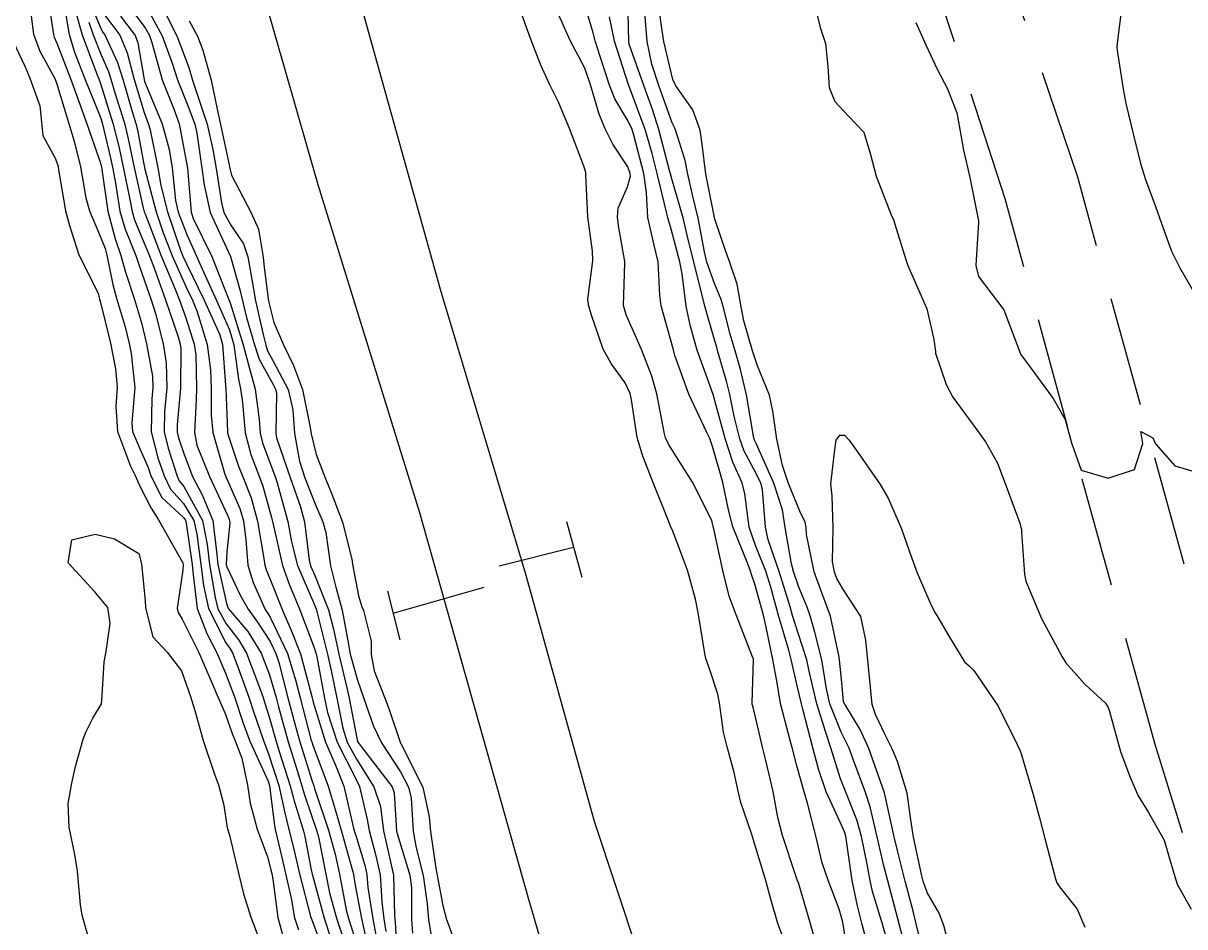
# Model space of a CAD drawing. Header units: metres. Extents: x 298520 to 308411, y 7433745 to 7450750.
# Drawn here: x 298939 to 298991.7, y 7449927.8 to 7449968.8 of the extents above; entities that cross this region are included whole.
import ezdxf

# ---------------------------------------------------------------- set-up
doc = ezdxf.new("R2010")
doc.units = ezdxf.units.M
doc.header["$LTSCALE"] = 10
doc.linetypes.add('DASHED', pattern=[0.75, 0.5, -0.25])
for name, color, linetype in [('Curvas de Nivel 1m', 11, 'Continuous'), ('Curvas de Nivel 5m', 15, 'Continuous'), ('Linha Férrea', 251, 'TRACKS'), ('Pórtico', 62, 'Continuous'), ('Vias Secundárias', 230, 'DASHED')]:
    doc.layers.add(name, color=color, linetype=linetype)
doc.linetypes.add('TRACKS', pattern='A,0.15,[130,ltypeshp.shx,S=0.25,R=0,X=0,Y=0],0.15', length=0.3)

msp = doc.modelspace()

# ---------------------------------------------------------------- linework, layer by layer
at = {"layer": 'Curvas de Nivel 1m', "flags": 128}
for points, elevation in [([(298940.738, 7449970.07), (298941.048, 7449968.294), (298941.287, 7449967.49), (298941.759, 7449966.287), (298942.447, 7449964.567), (298942.537, 7449964.279), (298942.904, 7449962.749), (298943.008, 7449962.271), (298943.143, 7449961.538), (298943.35, 7449960.266), (298943.581, 7449959.458), (298944.066, 7449958.255), (298944.15, 7449958.032), (298944.364, 7449957.407), (298944.765, 7449956.246), (298944.966, 7449955.622), (298945.321, 7449954.24), (298945.457, 7449953.385), (298945.475, 7449952.242), (298945.373, 7449951.157), (298945.364, 7449950.244), (298945.536, 7449949.511), (298945.945, 7449948.235), (298946.047, 7449948.029), (298946.248, 7449947.769), (298947.098, 7449946.221), (298947.312, 7449945.123), (298947.414, 7449944.218), (298947.674, 7449942.729), (298947.802, 7449942.214), (298948.176, 7449941.53), (298948.755, 7449940.788), (298949.103, 7449940.196), (298949.695, 7449938.631), (298949.853, 7449938.184), (298949.921, 7449937.974), (298950.124, 7449937.305), (298950.443, 7449936.177), (298950.603, 7449935.677), (298951.078, 7449934.17), (298951.289, 7449933.386), (298951.672, 7449932.166), (298951.756, 7449931.86), (298952.045, 7449930.353), (298952.081, 7449930.16), (298952.093, 7449930.109), (298952.626, 7449928.154), (298952.927, 7449927.227)], 746), ([(298941.771, 7449970.287), (298942.496, 7449968.542), (298942.594, 7449968.378), (298942.668, 7449968.277), (298943.238, 7449967.026), (298943.475, 7449966.265), (298943.905, 7449964.804), (298944.076, 7449964.256), (298944.147, 7449963.961), (298944.425, 7449962.48), (298944.468, 7449962.25), (298944.483, 7449962.188), (298944.995, 7449960.244), (298945.295, 7449959.33), (298945.722, 7449958.237), (298946.359, 7449956.814), (298946.64, 7449956.227), (298946.864, 7449955.706), (298947.317, 7449954.22), (298947.469, 7449953.06), (298947.495, 7449952.218), (298947.5, 7449951.003), (298947.567, 7449950.217), (298948.093, 7449948.373), (298948.16, 7449948.211), (298948.251, 7449948.007), (298948.799, 7449946.763), (298948.969, 7449946.199), (298949.071, 7449945.347), (298949.161, 7449944.196), (298949.4, 7449943.397), (298949.955, 7449942.183), (298950.04, 7449942.041), (298950.179, 7449941.825), (298950.96, 7449940.172), (298951.33, 7449938.983), (298951.535, 7449938.166), (298952.042, 7449936.233), (298952.062, 7449936.161), (298952.111, 7449936.018), (298952.803, 7449934.153), (298953.127, 7449933.095), (298953.399, 7449932.147), (298953.927, 7449930.258), (298953.954, 7449930.141), (298954.036, 7449929.649), (298954.324, 7449928.135), (298954.633, 7449926.765)], 743), ([(298973.993, 7449925.9), (298973.241, 7449927.908), (298972.92, 7449929.021), (298972.681, 7449929.914), (298972.081, 7449931.902), (298972.077, 7449931.92), (298972.063, 7449931.962), (298971.556, 7449933.406), (298971.436, 7449933.93), (298971.258, 7449934.77), (298970.935, 7449935.938), (298970.777, 7449936.598), (298970.587, 7449937.943), (298970.518, 7449938.326), (298970.148, 7449939.443), (298969.977, 7449939.952), (298969.929, 7449940.179), (298969.644, 7449941.955), (298969.503, 7449942.643), (298969.139, 7449943.961), (298968.468, 7449945.729), (298968.365, 7449945.969), (298968.236, 7449946.276), (298967.556, 7449947.977), (298967.108, 7449949.138), (298966.854, 7449949.984), (298966.591, 7449951.695), (298966.531, 7449951.988), (298966.308, 7449952.47), (298965.665, 7449953.349), (298965.298, 7449954.005), (298964.765, 7449955.595), (298964.633, 7449956.016), (298964.615, 7449956.275), (298964.832, 7449958.013), (298964.814, 7449958.45), (298964.608, 7449960.017), (298964.519, 7449961.921), (298964.513, 7449962.019), (298964.498, 7449962.093), (298964.426, 7449962.317), (298963.779, 7449964.027), (298963.27, 7449965.217), (298962.873, 7449966.036), (298962.476, 7449966.902), (298962.029, 7449968.045), (298961.766, 7449968.782), (298961.319, 7449970.052)], 737), ([(298940.096, 7449969.893), (298940.328, 7449968.302), (298940.368, 7449968.178), (298940.489, 7449967.903), (298941.106, 7449966.294), (298941.489, 7449965.258), (298941.828, 7449964.286), (298942.426, 7449962.595), (298942.497, 7449962.352), (298942.511, 7449962.279), (298942.531, 7449962.169), (298942.798, 7449960.274), (298943.134, 7449959.022), (298943.385, 7449958.265), (298943.607, 7449957.503), (298944.01, 7449956.255), (298944.337, 7449955.193), (298944.561, 7449954.248), (298944.826, 7449952.77), (298944.847, 7449952.252), (298944.799, 7449951.749), (298944.775, 7449950.252), (298945.077, 7449949.064), (298945.352, 7449948.244), (298945.654, 7449947.646), (298946.24, 7449946.988), (298946.714, 7449946.225), (298946.849, 7449945.598), (298947.026, 7449944.222), (298947.152, 7449943.262), (298947.375, 7449942.218), (298948.167, 7449940.66), (298948.355, 7449940.397), (298948.468, 7449940.205), (298948.665, 7449939.692), (298949.203, 7449938.194), (298949.433, 7449937.497), (298949.885, 7449936.183), (298950.104, 7449935.616), (298950.563, 7449934.175), (298950.837, 7449932.945), (298951.026, 7449932.176), (298951.238, 7449931.355), (298951.503, 7449930.168), (298952.014, 7449928.235), (298952.034, 7449928.16), (298952.047, 7449928.125), (298952.776, 7449926.152)], 747), ([(298944.507, 7449969.633), (298945.269, 7449968.242), (298945.72, 7449966.998), (298945.958, 7449966.235), (298946.455, 7449965.024), (298946.754, 7449964.227), (298946.85, 7449963.815), (298947.076, 7449962.223), (298947.17, 7449961.464), (298947.453, 7449960.219), (298948.373, 7449958.21), (298948.814, 7449956.66), (298948.911, 7449956.202), (298949.101, 7449955.439), (298949.458, 7449954.193), (298949.67, 7449953.543), (298950.305, 7449952.396), (298950.422, 7449952.179), (298950.458, 7449952.021), (298950.435, 7449950.178), (298950.469, 7449949.98), (298951.088, 7449948.172), (298951.558, 7449946.848), (298951.732, 7449946.165), (298951.953, 7449944.416), (298952.015, 7449944.162), (298952.199, 7449943.725), (298952.828, 7449942.154), (298953.048, 7449941.278), (298953.293, 7449940.149), (298953.664, 7449938.621), (298953.768, 7449938.144), (298954.115, 7449936.326), (298954.15, 7449936.176), (298954.17, 7449936.139), (298954.361, 7449935.885), (298955.713, 7449934.116), (298955.816, 7449933.85), (298955.922, 7449932.112), (298955.948, 7449931.997), (298956.058, 7449931.654), (298956.526, 7449930.105), (298956.601, 7449929.538), (298956.596, 7449928.104), (298956.636, 7449927.474)], 739), ([(298976.454, 7449926.33), (298976.206, 7449927.877), (298976.175, 7449928.038), (298976.02, 7449928.559), (298975.527, 7449929.885), (298975.26, 7449930.672), (298974.962, 7449931.891), (298974.591, 7449933.381), (298974.436, 7449933.896), (298974.101, 7449935.079), (298973.89, 7449935.902), (298973.796, 7449936.223), (298973.361, 7449937.908), (298973.206, 7449938.846), (298973.021, 7449939.911), (298972.716, 7449941.374), (298972.587, 7449941.916), (298972.197, 7449943.335), (298972.047, 7449943.768), (298972.002, 7449943.923), (298971.882, 7449944.251), (298971.189, 7449945.936), (298970.999, 7449946.697), (298970.74, 7449947.943), (298970.631, 7449948.319), (298970.269, 7449949.584), (298970.149, 7449949.951), (298970.011, 7449950.218), (298969.192, 7449951.961), (298968.566, 7449953.722), (298968.497, 7449953.968), (298968.332, 7449954.565), (298967.938, 7449955.974), (298967.88, 7449956.452), (298967.805, 7449957.976), (298967.624, 7449958.734), (298967.329, 7449959.981), (298967.276, 7449961.115), (298967.146, 7449961.983), (298966.698, 7449963.73), (298966.621, 7449963.988), (298966.447, 7449964.365), (298965.83, 7449965.373), (298965.587, 7449966.003), (298965.151, 7449967.341), (298964.946, 7449968.013), (298964.855, 7449968.373), (298964.508, 7449969.538)], 739), ([(298978.594, 7449925.844), (298978.013, 7449927.817), (298978.006, 7449927.843), (298977.541, 7449929.371), (298977.432, 7449929.859), (298977.3, 7449930.606), (298977.042, 7449931.865), (298976.826, 7449932.624), (298976.332, 7449933.876), (298976.092, 7449934.487), (298975.649, 7449935.885), (298975.417, 7449936.59), (298975.006, 7449937.891), (298974.671, 7449939.371), (298974.557, 7449939.896), (298974.171, 7449941.108), (298973.908, 7449941.903), (298973.796, 7449942.295), (298973.298, 7449943.909), (298972.802, 7449945.337), (298972.674, 7449945.916), (298972.546, 7449947.621), (298972.468, 7449947.918), (298972.257, 7449948.348), (298971.708, 7449949.369), (298971.508, 7449949.931), (298971.261, 7449950.963), (298971.057, 7449951.939), (298970.913, 7449952.545), (298970.505, 7449953.947), (298970.464, 7449954.088), (298970.332, 7449954.526), (298969.93, 7449955.954), (298969.793, 7449956.522), (298969.418, 7449957.96), (298969.1, 7449959.248), (298968.933, 7449959.965), (298968.42, 7449961.745), (298968.357, 7449961.971), (298968.332, 7449962.062), (298967.84, 7449963.976), (298967.54, 7449964.892), (298967.149, 7449965.983), (298966.491, 7449967.865), (298966.468, 7449967.99), (298966.425, 7449969.904)], 741), ([(298979.995, 7449925.99), (298979.541, 7449927.835), (298979.383, 7449928.472), (298979.032, 7449929.84), (298978.673, 7449931.225), (298978.523, 7449931.845), (298978.083, 7449933.85), (298977.381, 7449935.861), (298976.986, 7449936.731), (298976.278, 7449937.878), (298976.232, 7449937.977), (298976.143, 7449938.861), (298976.039, 7449939.881), (298976.024, 7449940.012), (298975.636, 7449941.878), (298975.247, 7449942.938), (298974.898, 7449943.89), (298974.54, 7449945.584), (298974.525, 7449945.896), (298974.489, 7449946.15), (298974.24, 7449946.645), (298973.724, 7449947.905), (298973.456, 7449948.713), (298973.19, 7449949.911), (298973.017, 7449951.188), (298972.869, 7449951.914), (298972.316, 7449953.25), (298972.143, 7449953.745), (298972.092, 7449953.923), (298971.697, 7449955.29), (298971.572, 7449955.932), (298971.391, 7449956.962), (298971.059, 7449957.94), (298970.878, 7449958.442), (298970.392, 7449959.858), (298970.37, 7449959.95), (298970.364, 7449959.98), (298969.976, 7449961.947), (298969.804, 7449963.317), (298969.707, 7449963.951), (298969.38, 7449964.883), (298968.608, 7449965.968), (298968.467, 7449966.26), (298968.061, 7449967.974), (298967.99, 7449968.483), (298967.773, 7449969.977)], 743), ([(298974.848, 7449969.895), (298975.176, 7449968.566), (298975.405, 7449967.886), (298975.517, 7449966.845), (298975.58, 7449965.883), (298975.834, 7449965.256), (298976.45, 7449964.594), (298977.15, 7449963.863), (298977.449, 7449962.844), (298977.709, 7449961.857), (298978.397, 7449960.113), (298978.508, 7449959.849), (298978.564, 7449959.676), (298979.132, 7449957.842), (298979.758, 7449956.43), (298980.006, 7449955.833), (298980.329, 7449954.443), (298980.397, 7449953.902), (298980.41, 7449953.829), (298980.888, 7449952.401), (298981.188, 7449951.817), (298982.281, 7449950.34), (298982.683, 7449949.796), (298983.223, 7449948.831), (298983.616, 7449947.786), (298984.236, 7449946.096), (298984.312, 7449945.779), (298984.319, 7449945.691), (298984.444, 7449943.778), (298984.514, 7449943.463), (298985.213, 7449941.77), (298986.157, 7449940.02), (298986.333, 7449939.757), (298987.188, 7449938.789), (298988.135, 7449937.916), (298988.253, 7449937.729), (298988.31, 7449937.55), (298988.81, 7449935.723), (298989.231, 7449934.583), (298989.616, 7449933.715), (298990.075, 7449932.95), (298990.788, 7449931.703), (298991.101, 7449930.646), (298991.391, 7449929.696), (298992.022, 7449928.559)], 743), ([(298988.887, 7449969.726), (298988.658, 7449967.892), (298988.643, 7449967.728), (298988.655, 7449967.564), (298988.939, 7449965.725), (298989.074, 7449965.107), (298989.398, 7449963.72), (298989.713, 7449962.434), (298989.94, 7449961.715), (298990.405, 7449960.486), (298990.68, 7449959.706), (298991.131, 7449958.45), (298991.499, 7449957.693), (298992.351, 7449956.234)], 741), ([(298939.31, 7449969.127), (298939.424, 7449968.316), (298939.716, 7449967.542), (298940.39, 7449966.301), (298940.47, 7449966.101), (298941.013, 7449964.294), (298941.269, 7449963.458), (298941.562, 7449962.289), (298941.804, 7449960.884), (298941.966, 7449960.284), (298942.383, 7449959.319), (298942.674, 7449958.573), (298942.757, 7449958.274), (298943.031, 7449956.941), (298943.211, 7449956.267), (298943.584, 7449955.011), (298943.768, 7449954.258), (298943.864, 7449953.802), (298944.023, 7449952.263), (298943.889, 7449950.654), (298943.918, 7449950.264), (298944.265, 7449949.443), (298944.631, 7449948.629), (298944.759, 7449948.252), (298945.26, 7449947.262), (298946.234, 7449946.361), (298946.327, 7449946.229), (298946.359, 7449946.101), (298946.625, 7449944.226), (298946.672, 7449943.751), (298946.862, 7449942.223), (298947.298, 7449941.093), (298947.747, 7449940.214), (298948.149, 7449939.284), (298948.558, 7449938.204), (298948.942, 7449937.019), (298949.256, 7449936.193), (298950.086, 7449934.384), (298950.141, 7449934.179), (298950.358, 7449932.477), (298950.41, 7449932.185), (298950.721, 7449930.851), (298950.878, 7449930.177), (298951.13, 7449929.07), (298951.283, 7449928.171), (298951.457, 7449927.618)], 748), ([(298942.504, 7449969.391), (298942.984, 7449968.759), (298943.339, 7449968.267), (298943.684, 7449967.461), (298943.998, 7449966.257), (298944.451, 7449964.76), (298944.637, 7449964.248), (298944.716, 7449963.972), (298945.071, 7449962.244), (298945.211, 7449961.442), (298945.51, 7449960.239), (298946.1, 7449958.508), (298946.21, 7449958.232), (298946.369, 7449957.881), (298947.178, 7449956.222), (298947.887, 7449954.657), (298948.011, 7449954.213), (298948.15, 7449952.366), (298948.158, 7449952.211), (298948.235, 7449950.249), (298948.242, 7449950.21), (298948.272, 7449950.096), (298948.738, 7449948.683), (298948.928, 7449948.2), (298949.306, 7449947.256), (298949.602, 7449946.189), (298949.895, 7449944.497), (298949.938, 7449944.184), (298949.998, 7449943.98), (298950.196, 7449943.507), (298950.723, 7449942.175), (298951.152, 7449941.192), (298951.556, 7449940.166), (298952.067, 7449938.227), (298952.083, 7449938.16), (298952.131, 7449937.973), (298952.693, 7449936.154), (298953.144, 7449935.102), (298953.519, 7449934.146), (298953.965, 7449932.239), (298953.991, 7449932.141), (298954.061, 7449931.903), (298954.472, 7449930.559), (298954.563, 7449930.132), (298954.62, 7449929.546), (298954.836, 7449928.128), (298955.021, 7449927.143)], 742), ([(298943.373, 7449969.138), (298944.035, 7449968.257), (298944.159, 7449967.925), (298944.448, 7449966.25), (298944.472, 7449966.158), (298945.276, 7449964.242), (298945.591, 7449963.079), (298945.719, 7449962.237), (298945.878, 7449960.758), (298945.997, 7449960.234), (298946.383, 7449959.216), (298946.825, 7449958.225), (298947.2, 7449957.386), (298947.735, 7449956.216), (298948.333, 7449954.887), (298948.517, 7449954.207), (298948.744, 7449952.641), (298948.826, 7449952.202), (298948.911, 7449951.583), (298949.037, 7449950.199), (298949.29, 7449949.222), (298949.688, 7449948.188), (298949.835, 7449947.772), (298950.235, 7449946.357), (298950.281, 7449946.18), (298950.292, 7449946.119), (298950.741, 7449944.175), (298951.039, 7449943.327), (298951.522, 7449942.167), (298952.166, 7449940.478), (298952.259, 7449940.159), (298952.291, 7449940.029), (298952.644, 7449938.155), (298952.78, 7449937.5), (298953.223, 7449936.149), (298954.088, 7449934.453), (298954.234, 7449934.138), (298954.575, 7449932.639), (298954.674, 7449932.131), (298954.968, 7449931.042), (298955.171, 7449930.123), (298955.245, 7449928.901), (298955.341, 7449928.12), (298955.431, 7449927.542)], 741), ([(298945.341, 7449969.405), (298945.929, 7449968.236), (298946.479, 7449966.8), (298946.652, 7449966.228), (298946.743, 7449965.953), (298947.308, 7449964.221), (298947.577, 7449963.073), (298947.715, 7449962.217), (298947.959, 7449960.654), (298948.071, 7449960.213), (298948.387, 7449959.642), (298948.97, 7449958.793), (298949.157, 7449958.198), (298949.341, 7449957.174), (298949.516, 7449956.193), (298949.852, 7449954.665), (298949.977, 7449954.185), (298950.061, 7449953.925), (298950.316, 7449953.452), (298950.999, 7449952.173), (298951.209, 7449951.251), (298951.275, 7449950.17), (298951.507, 7449948.921), (298951.746, 7449948.165), (298952.241, 7449946.936), (298952.571, 7449946.157), (298952.702, 7449945.679), (298952.91, 7449944.153), (298953.152, 7449943.192), (298953.448, 7449942.147), (298953.729, 7449940.583), (298953.812, 7449940.144), (298954.145, 7449938.97), (298954.435, 7449938.135), (298954.876, 7449936.884), (298955.227, 7449936.123), (298956.093, 7449934.8), (298956.465, 7449934.106), (298956.575, 7449933.608), (298956.68, 7449932.104), (298956.814, 7449931.344), (298957.12, 7449930.099), (298957.31, 7449928.811), (298957.376, 7449928.096), (298957.642, 7449926.448)], 738), ([(298975.019, 7449926.874), (298974.731, 7449927.893), (298974.174, 7449929.766), (298974.126, 7449929.899), (298974.045, 7449930.119), (298973.448, 7449931.906), (298973.248, 7449932.732), (298973.023, 7449933.911), (298972.698, 7449935.32), (298972.549, 7449935.916), (298972.13, 7449937.678), (298972.082, 7449937.871), (298972.078, 7449937.921), (298972.135, 7449939.902), (298972.13, 7449939.92), (298972.123, 7449939.95), (298971.345, 7449941.933), (298971.03, 7449942.776), (298970.736, 7449943.942), (298970.336, 7449945.844), (298970.305, 7449945.949), (298970.288, 7449946.004), (298970.236, 7449946.222), (298969.359, 7449947.959), (298968.27, 7449949.681), (298968.132, 7449949.971), (298968.089, 7449950.158), (298967.747, 7449951.976), (298967.516, 7449952.773), (298967.049, 7449953.983), (298966.347, 7449955.563), (298966.235, 7449955.992), (298966.293, 7449957.912), (298966.291, 7449957.991), (298966.003, 7449959.609), (298965.951, 7449959.997), (298965.991, 7449960.404), (298966.414, 7449961.373), (298966.553, 7449961.857), (298966.539, 7449961.989), (298966.426, 7449962.286), (298965.744, 7449963.309), (298965.389, 7449964.006), (298965.119, 7449964.68), (298964.736, 7449966.016), (298964.474, 7449966.767), (298963.809, 7449968.027), (298963.228, 7449969.31)], 738), ([(298979.038, 7449926.804), (298978.768, 7449927.842), (298978.315, 7449929.562), (298978.239, 7449929.848), (298978.044, 7449930.595), (298977.753, 7449931.855), (298977.431, 7449933.214), (298977.22, 7449933.863), (298976.687, 7449935.288), (298976.481, 7449935.874), (298976.366, 7449936.127), (298976.12, 7449936.603), (298975.61, 7449937.885), (298975.456, 7449938.571), (298975.236, 7449939.889), (298974.917, 7449941.148), (298974.708, 7449941.892), (298974.57, 7449942.278), (298974.196, 7449943.197), (298973.954, 7449943.902), (298973.857, 7449944.254), (298973.579, 7449945.907), (298973.447, 7449946.702), (298973.065, 7449947.912), (298972.271, 7449949.686), (298972.196, 7449949.845), (298972.165, 7449949.922), (298972.141, 7449950.056), (298971.813, 7449951.927), (298971.528, 7449953.145), (298971.301, 7449953.935), (298971.081, 7449954.689), (298970.761, 7449955.944), (298970.667, 7449956.256), (298970.363, 7449956.982), (298970.022, 7449957.954), (298969.914, 7449958.418), (298969.619, 7449959.958), (298969.358, 7449961.011), (298969.154, 7449961.959), (298969.035, 7449962.567), (298968.589, 7449963.968), (298968.543, 7449964.067), (298968.446, 7449964.287), (298967.828, 7449965.976), (298967.514, 7449966.943), (298967.3, 7449967.982), (298967.198, 7449969.291)], 742), ([(298941.929, 7449968.855), (298942.13, 7449968.284), (298942.484, 7449967.398), (298942.825, 7449966.623), (298942.939, 7449966.273), (298943.136, 7449965.596), (298943.554, 7449964.263), (298943.728, 7449963.553), (298943.996, 7449962.256), (298944.396, 7449960.484), (298944.458, 7449960.249), (298944.489, 7449960.152), (298945.225, 7449958.241), (298945.857, 7449956.736), (298946.056, 7449956.233), (298946.341, 7449955.428), (298946.72, 7449954.226), (298946.791, 7449953.752), (298946.826, 7449952.225), (298946.812, 7449951.708), (298946.734, 7449950.225), (298946.846, 7449949.646), (298947.424, 7449948.218), (298948.235, 7449946.455), (298948.31, 7449946.285), (298948.334, 7449946.208), (298948.342, 7449946.098), (298948.211, 7449944.779), (298948.171, 7449944.243), (298948.172, 7449944.21), (298948.202, 7449944.112), (298948.818, 7449942.829), (298949.177, 7449942.195), (298949.594, 7449941.605), (298950.168, 7449940.724), (298950.436, 7449940.177), (298950.57, 7449939.762), (298950.985, 7449938.171), (298951.303, 7449936.987), (298951.528, 7449936.166), (298952.086, 7449934.371), (298952.154, 7449934.159), (298952.194, 7449934.047), (298952.829, 7449932.152), (298953.135, 7449931.066), (298953.324, 7449930.147), (298953.633, 7449928.529), (298953.731, 7449928.143), (298954.004, 7449927.298)], 744), ([(298946.5, 7449968.92), (298946.881, 7449968.226), (298947.119, 7449967.591), (298947.494, 7449966.22), (298947.768, 7449964.902), (298947.918, 7449964.215), (298948.326, 7449962.309), (298948.34, 7449962.211), (298948.418, 7449961.902), (298949.311, 7449960.196), (298949.645, 7449959.451), (298949.86, 7449958.188), (298949.901, 7449957.72), (298950.104, 7449956.184), (298950.338, 7449955.218), (298950.8, 7449954.175), (298951.228, 7449953.256), (298951.649, 7449952.167), (298951.996, 7449950.444), (298952.031, 7449950.162), (298952.263, 7449949.218), (298952.678, 7449948.156), (298952.98, 7449947.418), (298953.46, 7449946.148), (298953.888, 7449944.463), (298953.938, 7449944.143), (298954.189, 7449942.791), (298954.344, 7449942.297), (298954.41, 7449942.137), (298954.771, 7449940.733), (298954.771, 7449940.131), (298954.896, 7449939.384), (298955.401, 7449938.121), (298955.604, 7449937.594), (298956.1, 7449936.11), (298956.112, 7449936.082), (298957.115, 7449934.1), (298957.405, 7449932.761), (298957.46, 7449932.096), (298957.708, 7449930.432), (298957.767, 7449930.093), (298958.023, 7449928.73), (298958.193, 7449928.088), (298958.313, 7449927.783), (298958.897, 7449926.081)], 737), ([(298979.505, 7449968.838), (298979.968, 7449967.835), (298980.476, 7449966.725), (298980.944, 7449965.823), (298981.379, 7449964.743), (298981.539, 7449963.814), (298981.673, 7449963.049), (298981.96, 7449961.807), (298982.358, 7449959.836), (298982.364, 7449959.8), (298982.363, 7449959.771), (298982.235, 7449957.802), (298982.365, 7449957.299), (298983.515, 7449955.788), (298984.238, 7449953.867), (298984.268, 7449953.781), (298984.322, 7449953.696), (298985.754, 7449951.765), (298986.289, 7449950.807), (298986.579, 7449949.755), (298987.019, 7449948.507), (298988.257, 7449948.15), (298989.44, 7449948.54), (298989.824, 7449949.714), (298989.738, 7449950.258), (298990.277, 7449949.968), (298990.4, 7449949.708), (298991.271, 7449948.703), (298992.26, 7449948.411)], 742), ([(298938.49, 7449968.015), (298939.023, 7449966.866), (298939.26, 7449966.318), (298939.707, 7449965.058), (298939.785, 7449964.31), (298939.845, 7449963.716), (298940.426, 7449962.649), (298940.544, 7449962.299), (298940.564, 7449962.155), (298940.881, 7449960.295), (298941.052, 7449959.628), (298941.48, 7449958.289), (298942.356, 7449956.551), (298942.409, 7449956.335), (298942.423, 7449956.279), (298942.453, 7449956.177), (298942.927, 7449954.271), (298943.148, 7449953.104), (298943.22, 7449952.271), (298943.156, 7449951.405), (298943.243, 7449950.27), (298943.834, 7449948.69), (298944.042, 7449948.262), (298944.248, 7449947.782), (298944.771, 7449946.784), (298945.108, 7449946.247), (298946.204, 7449944.302), (298946.219, 7449944.23), (298946.222, 7449944.21), (298946.2, 7449943.956), (298945.955, 7449942.233), (298945.995, 7449942.047), (298946.178, 7449941.745), (298946.935, 7449940.222), (298947.541, 7449938.817), (298947.792, 7449938.213), (298948.125, 7449937.447), (298948.453, 7449936.541), (298948.581, 7449936.203), (298948.883, 7449935.416), (298949.147, 7449934.194), (298949.265, 7449933.383), (298949.585, 7449932.195), (298950.05, 7449930.934), (298950.211, 7449930.353), (298950.25, 7449930.187), (298950.3, 7449929.925), (298950.519, 7449928.182), (298950.838, 7449927.014)], 749), ([(298981.033, 7449926.844), (298980.788, 7449927.818), (298980.576, 7449928.38), (298980.028, 7449929.325), (298979.843, 7449929.832), (298979.787, 7449930.082), (298979.399, 7449931.837), (298979.288, 7449932.621), (298979.12, 7449933.84), (298978.679, 7449935.27), (298978.43, 7449935.847), (298978.119, 7449936.476), (298977.673, 7449937.401), (298977.524, 7449937.859), (298977.405, 7449939.12), (298977.335, 7449939.862), (298977.239, 7449940.788), (298977.005, 7449941.862), (298976.195, 7449943.123), (298975.916, 7449943.59), (298975.81, 7449943.876), (298975.728, 7449944.359), (298975.749, 7449945.877), (298975.709, 7449947.339), (298975.653, 7449947.879), (298975.828, 7449949.436), (298975.89, 7449949.876), (298976.058, 7449950.091), (298976.276, 7449950.09), (298976.489, 7449949.868), (298976.992, 7449949.137), (298977.89, 7449947.854), (298978.247, 7449947.232), (298978.859, 7449945.844), (298979.213, 7449944.845), (298979.565, 7449943.836), (298980.189, 7449942.4), (298980.39, 7449942.032), (298980.514, 7449941.825), (298980.997, 7449940.991), (298981.72, 7449939.806), (298981.946, 7449939.599), (298982.149, 7449939.403), (298983.254, 7449937.789), (298984.116, 7449936.041), (298984.229, 7449935.779), (298984.314, 7449935.574), (298984.84, 7449933.772), (298985.123, 7449932.719), (298985.373, 7449931.767), (298985.852, 7449929.945), (298985.918, 7449929.761), (298986.031, 7449929.581), (298986.836, 7449928.562), (298987.191, 7449927.742)], 744)]:
    msp.add_lwpolyline(points, dxfattribs=dict(at, elevation=elevation))
at = {"layer": 'Curvas de Nivel 5m', "flags": 128}
for points, elevation in [([(298941.292, 7449969.505), (298941.635, 7449968.289), (298942.334, 7449966.421), (298942.393, 7449966.281), (298942.47, 7449966.068), (298943.031, 7449964.271), (298943.313, 7449963.148), (298943.501, 7449962.264), (298943.79, 7449960.872), (298943.905, 7449960.257), (298944.016, 7449959.882), (298944.38, 7449959.001), (298944.686, 7449958.247), (298944.891, 7449957.721), (298945.416, 7449956.239), (298945.992, 7449954.569), (298946.091, 7449954.232), (298946.116, 7449954.028), (298946.1, 7449952.233), (298945.951, 7449950.562), (298945.95, 7449950.235), (298946.009, 7449949.972), (298946.263, 7449949.22), (298946.642, 7449948.226), (298947.083, 7449947.384), (298947.567, 7449946.217), (298947.751, 7449944.673), (298947.797, 7449944.214), (298948.185, 7449942.453), (298948.245, 7449942.271), (298948.287, 7449942.208), (298949.157, 7449941.179), (298949.774, 7449940.186), (298950.148, 7449939.215), (298950.442, 7449938.177), (298950.556, 7449937.748), (298950.994, 7449936.171), (298951.397, 7449934.864), (298951.611, 7449934.165), (298951.713, 7449933.8), (298952.069, 7449932.771), (298952.287, 7449932.158), (298952.367, 7449931.849), (298952.702, 7449930.153), (298952.878, 7449929.304), (298953.19, 7449928.148), (298953.773, 7449926.364)], 745), ([(298943.79, 7449969.545), (298944.496, 7449968.606), (298944.695, 7449968.248), (298944.804, 7449967.933), (298945.266, 7449966.242), (298945.818, 7449964.871), (298946.048, 7449964.234), (298946.423, 7449962.23), (298946.585, 7449960.228), (298946.684, 7449959.933), (298947.525, 7449958.218), (298948.277, 7449956.288), (298948.307, 7449956.21), (298948.351, 7449956.112), (298948.946, 7449954.201), (298949.239, 7449953.123), (298949.5, 7449952.192), (298949.669, 7449950.803), (298949.717, 7449950.188), (298949.832, 7449949.75), (298950.257, 7449948.612), (298950.415, 7449948.178), (298950.499, 7449947.929), (298950.972, 7449946.173), (298951.14, 7449945.25), (298951.421, 7449944.168), (298952.185, 7449942.385), (298952.277, 7449942.159), (298952.315, 7449942.026), (298952.779, 7449940.154), (298952.966, 7449939.337), (298953.206, 7449938.149), (298953.473, 7449936.793), (298953.68, 7449936.144), (298954.101, 7449935.378), (298954.892, 7449934.128), (298955.183, 7449933.233), (298955.319, 7449932.121), (298955.461, 7449931.523), (298955.775, 7449930.114), (298955.823, 7449928.306), (298955.841, 7449928.113), (298955.86, 7449927.961), (298955.962, 7449926.11)], 740), ([(298977.274, 7449927.129), (298977.071, 7449927.864), (298976.863, 7449928.709), (298976.616, 7449929.871), (298976.375, 7449931.558), (298976.323, 7449931.876), (298976.263, 7449932.075), (298976.069, 7449932.514), (298975.437, 7449933.886), (298975.106, 7449934.882), (298974.833, 7449935.893), (298974.38, 7449937.648), (298974.321, 7449937.898), (298974.14, 7449938.653), (298973.852, 7449939.903), (298973.74, 7449940.323), (298973.265, 7449941.909), (298972.919, 7449943.189), (298972.695, 7449943.915), (298972.22, 7449945.088), (298971.946, 7449945.924), (298971.749, 7449947.428), (298971.615, 7449947.93), (298971.196, 7449948.87), (298970.849, 7449949.941), (298970.303, 7449951.95), (298969.582, 7449953.957), (298969.266, 7449955.033), (298969.077, 7449955.963), (298968.899, 7449957.433), (298968.793, 7449957.966), (298968.388, 7449959.46), (298968.249, 7449959.971), (298968.204, 7449960.163), (298967.754, 7449961.977), (298967.524, 7449962.887), (298967.206, 7449963.982), (298966.477, 7449965.976), (298966.463, 7449966.011), (298965.815, 7449968), (298965.597, 7449969.097)], 740), ([(298942, 7449927.01), (298941.63, 7449928.284), (298941.552, 7449928.753), (298941.421, 7449930.286), (298941.298, 7449931.04), (298941.041, 7449932.29), (298941.002, 7449933.362), (298941.163, 7449934.289), (298941.333, 7449935.049), (298941.686, 7449936.284), (298941.795, 7449936.605), (298942.123, 7449937.246), (298942.518, 7449937.887), (298942.549, 7449938.276), (298942.638, 7449939.792), (298942.717, 7449940.274), (298942.901, 7449941.548), (298942.794, 7449942.274), (298942.19, 7449942.99), (298941, 7449944.292), (298941.163, 7449945.347), (298942.223, 7449945.595), (298943.105, 7449945.386), (298944.21, 7449944.726), (298944.337, 7449944.258), (298944.494, 7449942.563), (298944.507, 7449942.255), (298944.848, 7449940.928), (298945.49, 7449940.24), (298946.15, 7449939.385), (298946.553, 7449938.226), (298946.76, 7449937.59), (298947.125, 7449936.22), (298947.656, 7449934.648), (298947.827, 7449934.213), (298948.074, 7449933.285), (298948.207, 7449932.35), (298948.239, 7449932.208), (298948.335, 7449931.932), (298948.734, 7449930.203), (298948.968, 7449929.261), (298949.298, 7449928.197), (298949.995, 7449926.364)], 750)]:
    msp.add_lwpolyline(points, dxfattribs=dict(at, elevation=elevation))
at = {"layer": 'Linha Férrea', "flags": 128}
for points in [[(298729.261, 7450749.95), (298734.809, 7450730.65), (298742.343, 7450703.451), (298750.119, 7450676.237), (298757.889, 7450649.199), (298765.189, 7450623.712), (298769.985, 7450606.424), (298776.494, 7450583.287), (298783.055, 7450560.248), (298788.164, 7450542.214), (298793.821, 7450521.584), (298798.125, 7450506.606), (298804.386, 7450484.418), (298809.295, 7450466.837), (298814.551, 7450448.858), (298819.559, 7450431.225), (298826.267, 7450408.649), (298831.926, 7450389.314), (298837.135, 7450370.779), (298842.092, 7450352.398), (298847.802, 7450331.823), (298852.149, 7450316.412), (298858.34, 7450294.769), (298862.969, 7450278.965), (298867.952, 7450260.088), (298870.924, 7450249.95), (298873.722, 7450238.982), (298878.355, 7450222.697), (298882.025, 7450210.358), (298885.603, 7450197.651), (298890.189, 7450181.049), (298894.637, 7450166.006), (298898.995, 7450149.812), (298904.361, 7450131.79), (298908.122, 7450117.709), (298911.93, 7450103.946), (298916.104, 7450089.039), (298920.554, 7450073.399), (298923.212, 7450064.319), (298926.468, 7450052.577), (298930.321, 7450038.956), (298934.723, 7450023.223), (298938.252, 7450011.622), (298941.509, 7449999.193), (298944.399, 7449989.651), (298947.701, 7449977.682), (298952.335, 7449961.49), (298956.967, 7449946.581), (298961.92, 7449929.017), (298965.909, 7449915.258), (298970.082, 7449900.905), (298973.936, 7449887.787), (298977.788, 7449874.853), (298981.549, 7449862.469), (298986.366, 7449847.197), (298989.852, 7449836.37), (298994.575, 7449822.337), (298999.437, 7449807.292), (299004.068, 7449794.269), (299008.7, 7449781.657), (299013.057, 7449770.328), (299018.285, 7449757.718), (299022.322, 7449748.037), (299026.817, 7449737.63), (299031.861, 7449726.852), (299036.814, 7449716.896), (299043.096, 7449705.205), (299047.821, 7449696.534), (299054.335, 7449685.572), (299060.664, 7449675.852), (299069.469, 7449663.104), (299077.541, 7449652.872), (299085.429, 7449643.336), (299089.832, 7449637.784), (299098.728, 7449628.561), (299107.993, 7449618.793), (299117.442, 7449610.031), (299127.077, 7449601.223), (299138.453, 7449591.782), (299150.409, 7449582.651), (299162.779, 7449573.982), (299174.004, 7449567.002), (299185.962, 7449560.295), (299199.698, 7449553.222), (299213.253, 7449547.024), (299227.033, 7449541.5), (299241.999, 7449536.525), (299258.424, 7449531.831), (299277.224, 7449527.814), (299295.935, 7449525.032), (299311.589, 7449523.57), (299326.876, 7449522.883), (299340.975, 7449522.747), (299353.572, 7449523.111), (299369.274, 7449524.069), (299382.826, 7449525.211), (299396.609, 7449526.717), (299414.178, 7449529.501), (299430.969, 7449532.603), (299440.142, 7449534.839), (299451.094, 7449537.487), (299469.666, 7449542.917), (299486.963, 7449547.755), (299510.376, 7449554.83), (299531.414, 7449561.037), (299544.903, 7449564.894), (299559.186, 7449569.068), (299590.197, 7449576.665), (299616.417, 7449582.259), (299645.03, 7449585.805), (299675.251, 7449587.635), (299705.522, 7449586.259), (299732.882, 7449582.825), (299762.581, 7449576.088), (299791.888, 7449566.944), (299816.217, 7449556.896), (299840.774, 7449544.781), (299859.676, 7449534.387), (299878.529, 7449521.308), (299897.376, 7449507.135), (299919.538, 7449486.991), (299927.658, 7449478.626), (299947.133, 7449456.962), (299961.499, 7449437.961), (299971.137, 7449424.784), (299981.869, 7449408.322), (299997.595, 7449383.682), (300016.228, 7449354.96), (300035.864, 7449324.687), (300055.136, 7449295.587), (300073.232, 7449268.397), (300085.868, 7449249.95), (300089.501, 7449244.778), (300101.211, 7449227.647), (300111.197, 7449214.14), (300124.752, 7449194.736), (300135.909, 7449179.759), (300148.296, 7449162.129), (300160.805, 7449144.566), (300173.129, 7449128.481), (300185.523, 7449112.088), (300198.402, 7449095.758), (300207.462, 7449083.98), (300220.094, 7449068.515), (300233.468, 7449051.744), (300246.778, 7449035.349), (300263.478, 7449015.076), (300277.526, 7448998.444), (300292.814, 7448981.501), (300306.688, 7448964.856), (300324.623, 7448944.393), (300340.398, 7448926.517), (300357.9, 7448907.843), (300372.755, 7448891.817), (300392.041, 7448871.054), (300410.717, 7448852.066), (300427.475, 7448834.137), (300439.245, 7448822.858), (300454.898, 7448806.525), (300473.448, 7448788.164), (300493.111, 7448768.808), (300511.705, 7448749.95), (300518.198, 7448743.612), (300525.672, 7448735.984), (300530.889, 7448730.361), (300538.141, 7448723.284), (300543.771, 7448717.624), (300548.924, 7448711.903), (300554.778, 7448706.093), (300562.444, 7448698.573), (300570.483, 7448690.198), (300580.06, 7448680.508), (300590.013, 7448670.628), (300599.102, 7448661.391), (300608.565, 7448651.702), (300616.68, 7448643.32), (300625.581, 7448633.859), (300633.62, 7448625.859), (300641.21, 7448617.858), (300649.582, 7448609.897), (300659.386, 7448599.72), (300667.387, 7448591.231), (300676.098, 7448582.784), (300683.871, 7448574.669), (300691.725, 7448567.153), (300703.33, 7448554.876), (300711.744, 7448546.351), (300718.093, 7448539.767), (300726.506, 7448530.983), (300733.153, 7448523.695), (300741.152, 7448514.418), (300747.426, 7448507.242), (300750.054, 7448504.018), (300758.169, 7448493.99), (300764.854, 7448485.238), (300772.251, 7448475.55), (300781.114, 7448462.855), (300788.178, 7448452.147), (300795.99, 7448439.115), (300802.712, 7448427.661), (300809.137, 7448414.665), (300814.959, 7448402.42), (300819.763, 7448391.601), (300824.722, 7448378.533), (300829.079, 7448366.59), (300833.249, 7448353.858), (300836.592, 7448342.438), (300839.822, 7448330.572), (300842.678, 7448317.912), (300845.758, 7448304.202), (300848.387, 7448291.169), (300849.927, 7448279.903), (300851.843, 7448266.756), (300852.632, 7448254.174), (300852.974, 7448249.95), (300853.718, 7448237.64), (300853.896, 7448226.066), (300854.164, 7448215.145), (300853.836, 7448203.832), (300853.598, 7448192.905), (300852.795, 7448182.25), (300851.991, 7448170.79), (300850.801, 7448159.302), (300849.223, 7448146.768), (300848.151, 7448135.486), (300846.96, 7448124.114), (300845.442, 7448113.546), (300844.222, 7448102.204), (300842.288, 7448090.385), (300840.978, 7448078.33), (300839.608, 7448068.386), (300838.209, 7448056.39), (300836.541, 7448045.166), (300835.023, 7448032.665), (300833.535, 7448020.341), (300832.284, 7448009.205), (300831.094, 7447998.637), (300829.874, 7447985.926), (300828.432, 7447973.713), (300826.546, 7447955.639), (300825.162, 7447943.391), (300824.986, 7447942.247), (300823.836, 7447930.96), (300822.657, 7447919.829), (300821.593, 7447909.075), (300820.243, 7447895.408), (300819.533, 7447885.934), (300818.679, 7447872.07), (300818.298, 7447858.799), (300817.927, 7447851.916), (300817.786, 7447841.862), (300817.933, 7447833.489), (300818.516, 7447815.843), (300820.361, 7447795.876), (300822.449, 7447776.733), (300825.922, 7447758.996), (300827.722, 7447750.217), (300828.687, 7447743.229), (300830.467, 7447731.539), (300833.751, 7447711.152), (300838.977, 7447681.969), (300842.161, 7447664.851), (300846.249, 7447643.566), (300856.898, 7447587.933), (300861.3, 7447564.706), (300863.731, 7447552.015), (300867.081, 7447534.8), (300870.251, 7447518.153), (300879.139, 7447471.406), (300882.717, 7447452.426), (300886.196, 7447433.436), (300890.621, 7447408.952), (300893.065, 7447393.996), (300894.895, 7447382.534), (300896.018, 7447374.923), (300897.056, 7447367.88), (300898.671, 7447355.202), (300899.884, 7447344.173), (300901.155, 7447328.57), (300902.425, 7447306.17), (300902.632, 7447290.927), (300902.643, 7447274.906), (300901.209, 7447249.806), (300899.894, 7447235.454), (300897.424, 7447214.973), (300896.24, 7447207.108, -0.017609), (300893.245, 7447191.067), (300890.79, 7447180.008), (300886.347, 7447162.337), (300883.122, 7447151.267), (300877.521, 7447133.871), (300873.858, 7447123.752), (300865.532, 7447103.056), (300859.822, 7447090.388), (300850.503, 7447071.406), (300846.315, 7447063.106), (300836.805, 7447045.834), (300827.664, 7447031.197), (300815.395, 7447013.014), (300803.069, 7446996.228), (300792.968, 7446983.245), (300781.446, 7446969.292), (300759.63, 7446945.435), (300748.36, 7446933.669), (300737.301, 7446922.447), (300720.178, 7446905.644), (300707.821, 7446893.561), (300697.057, 7446883.028), (300686.376, 7446872.224), (300676.506, 7446862.329), (300660.145, 7446845.845), (300651.989, 7446837.638), (300637.917, 7446823.835), (300624.102, 7446810.419), (300614.955, 7446801.573), (300610.107, 7446796.538), (300599.124, 7446785.64, 0.017844), (300588.776, 7446774.611), (300582.973, 7446768.596), (300572.807, 7446757.15), (300570.635, 7446754.423, -0.018804), (300566.868, 7446749.902, -0.021463), (300565.197, 7446747.771, 0.014089), (300560.744, 7446742.236), (300556.818, 7446737.065), (300549.018, 7446726.402), (300544.903, 7446720.152), (300542.989, 7446717.435), (300540.702, 7446714.014), (300534.516, 7446704.131), (300528.813, 7446694.775), (300525.37, 7446688.688), (300519.775, 7446678.443, 0.017217), (300513.559, 7446666.068), (300510.115, 7446659.471), (300505.35, 7446648.44), (300501.39, 7446638.953, 0.017957), (300498.447, 7446631.125), (300492.383, 7446614.647), (300488.086, 7446600.958), (300484.889, 7446590.082), (300482.448, 7446580.533), (300479.028, 7446566.174), (300474.999, 7446546.195), (300472.245, 7446530.076), (300469.723, 7446510.133), (300467.649, 7446494.09), (300465.343, 7446472.628), (300462.509, 7446448.283), (300460.589, 7446427.75), (300458.173, 7446403.459), (300455.716, 7446377.743), (300453.679, 7446357.578), (300451.179, 7446331.957), (300448.408, 7446302.907), (300446.096, 7446278.461), (300443.948, 7446255.986), (300443.327, 7446249.95), (300441.921, 7446236.026), (300439.714, 7446214.959), (300437.145, 7446189.663), (300434.772, 7446164.489), (300432.986, 7446145.942), (300427.675, 7446092.019), (300425.457, 7446069.071), (300422.052, 7446034.05), (300420.454, 7446017.74), (300416.946, 7445981.751), (300414.159, 7445952.95), (300410.686, 7445916.311), (300408.437, 7445891.812), (300405.718, 7445868.171), (300403.766, 7445842.739), (300401.654, 7445818.651), (300400.337, 7445806.143), (300399.876, 7445801.282), (300399.266, 7445794.558)], [(298905.363, 7450145.031), (298910.207, 7450124.873), (298915.002, 7450108.012), (298921.739, 7450085.266), (298926.98, 7450064.83), (298931.003, 7450051.742), (298934.224, 7450039.953), (298937.65, 7450027.983), (298940.458, 7450017.786), (298943.206, 7450008.624), (298945.866, 7449998.811), (298948.85, 7449988.084), (298952.218, 7449977.183), (298954.849, 7449967.637), (298957.892, 7449956.733), (298961.763, 7449943.848), (298964.896, 7449932.558), (298968.973, 7449920.293), (298972.372, 7449908.382), (298975.8, 7449896.208), (298979.287, 7449884.682), (298982.035, 7449875.079), (298985.463, 7449863.464), (298988.891, 7449853.475), (298994.252, 7449836.792), (298999.642, 7449820.007), (299004.122, 7449806.223), (299009.577, 7449791.55), (299017.072, 7449771.922), (299023.852, 7449755.78), (299031.351, 7449735.099), (299042.615, 7449714.768), (299049.157, 7449702.257), (299057.947, 7449687.795), (299067.128, 7449674.025), (299074.388, 7449663.764), (299083.266, 7449652.271), (299093.226, 7449640.21), (299104.865, 7449628.3), (299116.059, 7449616.929), (299127.188, 7449606.965), (299134.846, 7449600.398), (299146.061, 7449590.999), (299159.8, 7449581.134), (299172.881, 7449572.672), (299188.754, 7449563.553), (299203.487, 7449555.781), (299219.692, 7449548.782), (299229.285, 7449544.979), (299249.695, 7449538.196), (299264.418, 7449534.22), (299286.841, 7449530.183), (299305.276, 7449527.832), (299319.472, 7449527.113), (299340.209, 7449526.73), (299362.575, 7449527.496), (299380.335, 7449528.889), (299402.027, 7449531.43), (299418.393, 7449534.55), (299439.271, 7449538.773), (299455.546, 7449542.61), (299468.219, 7449546.447), (299486.071, 7449551.679), (299502.678, 7449556.429), (299521.873, 7449562.476), (299544.903, 7449569.511), (299558.765, 7449572.874), (299572.65, 7449576.475), (299589.389, 7449580.647), (299603.615, 7449583.903), (299623.713, 7449587.445), (299640.449, 7449589.67), (299657.813, 7449590.983), (299675.925, 7449591.554), (299694.255, 7449591.042), (299708.541, 7449590.126), (299722.182, 7449588.244), (299738.919, 7449585.56), (299759.653, 7449580.821), (299775.25, 7449576.474), (299786.436, 7449572.94), (299797.015, 7449569.282), (299807.003, 7449565.52), (299816.424, 7449561.561), (299823.596, 7449557.979), (299834.148, 7449553.022), (299842.943, 7449548.641), (299850.946, 7449544.045), (299857.58, 7449540.07), (299867.592, 7449534.039), (299879.685, 7449526.144), (299888.765, 7449519.647), (299901.686, 7449509.708), (299911.305, 7449500.703), (299920.635, 7449492.515), (299928.708, 7449484.626), (299935.814, 7449476.733), (299943.925, 7449467.258), (299951.104, 7449459.003), (299957.671, 7449450.784), (299963.484, 7449442.67), (299970.77, 7449432.303), (299976.475, 7449423.904), (299982.432, 7449414.862), (299988.891, 7449404.85), (299995.852, 7449394.443), (300002.312, 7449383.928), (300010.887, 7449370.223), (300018.781, 7449358.239), (300026.569, 7449345.892), (300033.388, 7449335.88), (300041.176, 7449324.037), (300049.358, 7449311.838), (300057.288, 7449299.745), (300065.47, 7449287.364), (300073.508, 7449275.701), (300081.011, 7449264.541), (300090.196, 7449251.298), (300091.164, 7449249.95), (300100.525, 7449236.167), (300109.403, 7449223.951), (300117.162, 7449213.187), (300127.336, 7449198.457), (300139.6, 7449181.446), (300149.952, 7449166.72), (300159.813, 7449153.466), (300168.75, 7449141.382), (300179.779, 7449126.346), (300190.932, 7449112.414), (300203.876, 7449095.222), (300217.308, 7449078.587), (300230.374, 7449062.005), (300242.887, 7449046.162), (300256.877, 7449029.774), (300272.777, 7449010.921), (300288.309, 7448992.868), (300306.303, 7448971.97), (300322.512, 7448953.54), (300337.055, 7448937.024), (300349.196, 7448923.521), (300363.433, 7448907.803), (300372.178, 7448898.27), (300387.649, 7448881.624), (300402.322, 7448866.086), (300417.298, 7448851.105), (300428.763, 7448838.962), (300440.716, 7448827.379), (300454.398, 7448813.148), (300467.461, 7448800.639), (300481.638, 7448785.533), (300502.227, 7448765.254), (300514.06, 7448753.852), (300517.826, 7448749.95), (300528.275, 7448738.976), (300540.783, 7448726.333), (300551.364, 7448715.261), (300568.358, 7448698.083), (300580.431, 7448686.447), (300591.073, 7448675.242), (300605.822, 7448659.996), (300619.827, 7448645.871), (300631.531, 7448633.85), (300641.93, 7448623.388), (300651.196, 7448614.132), (300663.21, 7448601.736), (300675.654, 7448588.967), (300686.366, 7448579.136), (300697.132, 7448567.001), (300714.307, 7448549.82), (300728.065, 7448535.254), (300742.189, 7448519.954), (300754.02, 7448506), (300763.608, 7448493.67), (300772.134, 7448482.969), (300781.594, 7448469.905), (300789.873, 7448457.453), (300798.087, 7448444.138), (300806.367, 7448430.378), (300809.353, 7448423.731), (300815.826, 7448410.715), (300822.176, 7448396.83), (300827.777, 7448382.459), (300832.26, 7448369.325), (300838.297, 7448352.647), (300842.655, 7448335.903), (300846.951, 7448318.72), (300850.061, 7448305.153), (300853.485, 7448286.05), (300855.912, 7448269.922), (300857.341, 7448249.95), (300858.33, 7448231.606), (300857.942, 7448206.205), (300856.925, 7448178.368), (300854.333, 7448156.855), (300851.333, 7448129.708), (300849.095, 7448108.502), (300845.739, 7448085.317), (300843.044, 7448064.17), (300840.396, 7448043.097), (300838.567, 7448030.951), (300837.041, 7448016.016), (300835.11, 7447994.958), (300832.975, 7447975.28), (300830.738, 7447953.623), (300829.108, 7447937.188), (300828.366, 7447933.435), (300827.045, 7447924.743), (300825.629, 7447910.191), (300824.268, 7447895.589), (300822.966, 7447881.617), (300821.953, 7447863.074), (300821.73, 7447846.352), (300821.738, 7447838.346), (300822.298, 7447822.796), (300823.264, 7447806.625), (300824.128, 7447792.391), (300826.211, 7447777.691), (300829.715, 7447760.435), (300831.501, 7447751.07), (300833.495, 7447738.255), (300836.415, 7447720.056), (300862.711, 7447579.549), (300879.787, 7447489.912), (300882.904, 7447473.371), (300886.736, 7447453.399), (300891.84, 7447425.61), (300894.824, 7447408.419), (300897.501, 7447392.308), (300900.259, 7447374.699), (300902.627, 7447356.768), (300903.989, 7447344.999), (300904.86, 7447335.88), (300905.847, 7447322.28), (300906.291, 7447313.022), (300906.573, 7447308.418), (300906.759, 7447298.893), (300906.88, 7447292.725, -0.006984), (300906.844, 7447284.829), (300906.695, 7447276.838), (300906.36, 7447267.883), (300905.744, 7447256.667), (300905.23, 7447249.95), (300904.292, 7447239.525), (300903.012, 7447227.25), (300901.034, 7447212.309), (300899.543, 7447202.921, -0.011988), (300897.909, 7447194.02), (300894.997, 7447180.769), (300891.356, 7447165.387), (300887.457, 7447151.115), (300883.301, 7447137.652), (300876.75, 7447119.219), (300874.099, 7447111.988), (300871.749, 7447106.138, -0.018309), (300868.914, 7447099.764, 0.011681), (300865.826, 7447093.061), (300860.469, 7447081.825), (300851.72, 7447064.422), (300846.208, 7447053.937), (300843.033, 7447048.479), (300836.89, 7447038.137), (300827.206, 7447022.921), (300821.11, 7447014.014), (300814.857, 7447005.089), (300809.628, 7446998.099), (300801.236, 7446986.884), (300791.122, 7446974.407), (300781.425, 7446962.969), (300774.943, 7446955.767), (300762.88, 7446942.762), (300751.299, 7446930.933), (300734.873, 7446914.565), (300727.949, 7446907.628), (300717.868, 7446897.443), (300705.6, 7446885.783), (300698.716, 7446879.048), (300668.127, 7446848.06), (300640.994, 7446821.407), (300627.442, 7446808.23), (300610.345, 7446790.697), (300597.443, 7446778.155), (300592.334, 7446772.486), (300571.229, 7446748.595), (300567.705, 7446744.65), (300564.743, 7446740.8), (300562.62, 7446737.769), (300551.356, 7446722.391), (300544.903, 7446712.981), (300541.869, 7446707.917), (300539.497, 7446704.103, 0.003437), (300530.37, 7446689.205, 0.010632), (300522.744, 7446675.931, 0.016565), (300518.05, 7446666.625, -0.011698), (300511.771, 7446653.868, 0.029635), (300510.132, 7446650.211), (300505.481, 7446638.898), (300500.314, 7446625.471), (300492.316, 7446601.197), (300488.229, 7446587.047), (300485.297, 7446575.185), (300482.347, 7446562.473), (300481.087, 7446556.089, 0.004599), (300479.148, 7446545.763), (300476.443, 7446530.265), (300474.645, 7446518.085), (300472.755, 7446502.987), (300471.297, 7446490.618), (300469.17, 7446472.092), (300467.901, 7446459.793), (300466.767, 7446449.806), (300465.445, 7446435.701), (300463.191, 7446412.592), (300462.659, 7446405.266), (300461.606, 7446397.228), (300459.608, 7446375.419), (300458.167, 7446361.3), (300456.938, 7446349.283), (300454.601, 7446324.341), (300452.383, 7446301.27), (300450.408, 7446280.731), (300448.612, 7446261.944), (300447.444, 7446249.79), (300445.943, 7446235.321), (300443.682, 7446213.965), (300443.009, 7446207.561), (300441.275, 7446189.511), (300439.198, 7446168.049), (300436.473, 7446140.607), (300434.029, 7446115.856), (300431.015, 7446085.098), (300427.797, 7446052.837), (300425.199, 7446025.415), (300423.636, 7446009.727), (300422.457, 7445994.573), (300421.615, 7445989.53), (300419.286, 7445963.664), (300415.807, 7445928.192), (300414.69, 7445917.527), (300413.782, 7445904.921), (300412.247, 7445888.391), (300411.949, 7445886.157), (300411.266, 7445881.618), (300410.692, 7445876.189), (300409.038, 7445857.286), (300407.606, 7445838.578), (300405.212, 7445812.517), (300404.532, 7445804.524), (300403.437, 7445794.141)]]:
    msp.add_lwpolyline(points, format="xyb", dxfattribs=at)
at = {"layer": 'Pórtico'}
for points in [[(298963.634, 7449946.171), (298964.343, 7449943.646)], [(298963.963, 7449944.998), (298960.585, 7449944.142)], [(298955.759, 7449942.009), (298959.892, 7449943.184)], [(298955.502, 7449943.005), (298956.073, 7449940.795)]]:
    msp.add_lwpolyline(points, dxfattribs=at)
at = {"layer": 'Vias Secundárias'}
msp.add_lwpolyline([(299108.232, 7449667.88), (299103.829, 7449671.782), (299087.497, 7449690.814), (299070.543, 7449715.711), (299057.193, 7449742.403), (299047.331, 7449765.78), (299040.764, 7449785.645), (299032.079, 7449812.888), (299023.777, 7449838.744), (299018.596, 7449859.702), (299010.695, 7449882.835), (299001.548, 7449911.567), (298993.691, 7449937.01), (298986.869, 7449961.814), (298966.532, 7450021.908), (298949.693, 7450078.115), (298933.767, 7450127.684), (298930.822, 7450134.981, -0.212828), (298933.606, 7450140.975)], format="xyb", dxfattribs=at)
msp.add_lwpolyline([(299105.948, 7449665.303), (299101.369, 7449669.361), (299084.759, 7449688.717), (299067.567, 7449713.963), (299054.063, 7449740.963), (299044.105, 7449764.568), (299037.489, 7449784.582), (299028.799, 7449811.839), (299020.462, 7449837.803), (299015.289, 7449858.731), (299007.425, 7449881.756), (298998.262, 7449910.537), (298990.385, 7449936.045), (298983.569, 7449960.827), (298964.116, 7450021.021), (298947.077, 7450077.455), (298930.824, 7450125.634), (298927.461, 7450128.35), (298919.62, 7450129.013), (298899.56, 7450125.266)], dxfattribs=at)

doc.saveas('drawing.dxf')
